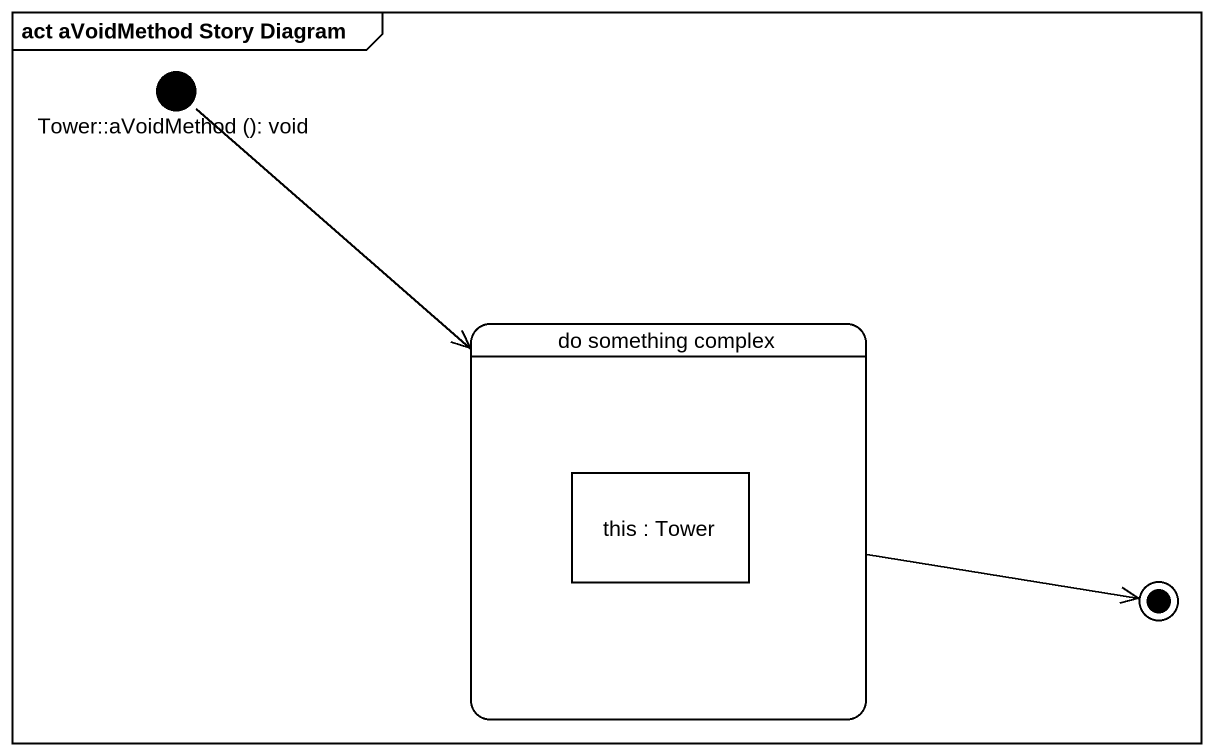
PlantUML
@startuml
mainframe act aVoidMethod Story Diagram
hide empty description
state "Tower::aVoidMethod (): void" as Tower_aVoidMethod_void <<start>>
state "do something complex" as do_something_complex {
  state "this : Tower" as this <<object>>
}
Tower_aVoidMethod_void --> do_something_complex
do_something_complex -right-> [*]
@enduml
